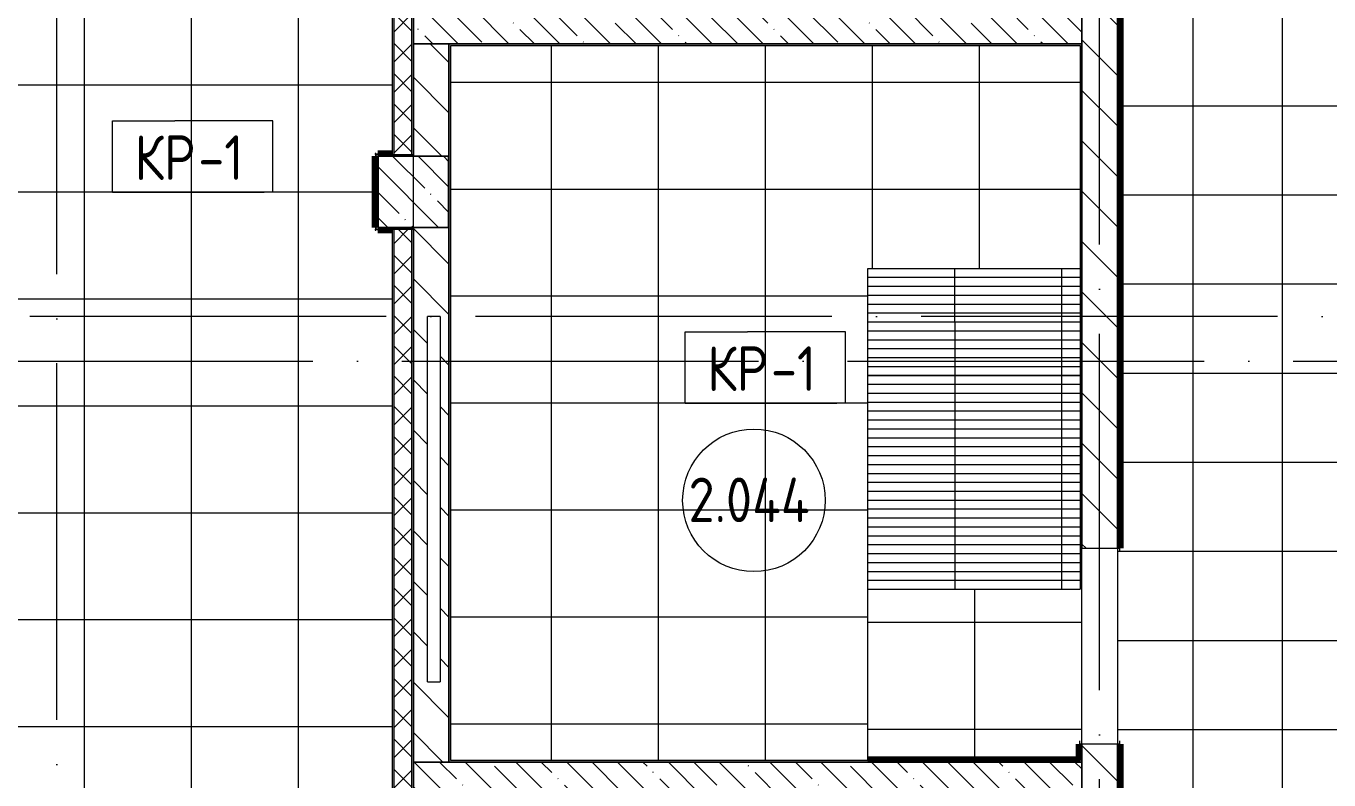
# Model space of a CAD drawing. Header units: millimetres. Extents: x 97 to 214665, y -4577 to 61202.
# Drawn here: x 191826 to 199134, y 33425 to 37655 of the extents above; entities that cross this region are included whole.
import ezdxf

# ---------------------------------------------------------------- set-up
doc = ezdxf.new("R2010")
doc.units = ezdxf.units.MM
doc.linetypes.add('ADSK_Линия сетки', pattern=[2500, 2000, -250, 0, -250])
for name, color, linetype, lineweight in [('A-AREA-____-IDEN', 2, 'Continuous', 20), ('A-FLOR-____-IDEN', 11, 'Continuous', 20), ('A-FLOR-____-OTLN', 192, 'Continuous', 9), ('A-FLOR-____-PATT', 8, 'Continuous', 9), ('A-GLAZ-____-OTLN', 151, 'Continuous', 9), ('A-ROOF-____-OTLN', 132, 'Continuous', 9), ('A-ROOF-____-PATT', 132, 'Continuous', 9), ('A-WALL-____-MCUT', 113, 'Continuous', 9), ('A-WALL-____-PATT', 111, 'Continuous', 9), ('A-WALL-FNSH-MCUT', 113, 'Continuous', 9), ('I-WALL-____-OTLN', 2, 'Continuous', 9), ('S-COLS-____-MCUT', 52, 'Continuous', 9), ('S-COLS-____-OTLN', 52, 'Continuous', 9), ('S-GRID-____-OTLN', 1, 'Continuous', 9)]:
    doc.layers.add(name, color=color, linetype=linetype, lineweight=lineweight)
doc.styles.add('GOST Common', font='GOST_Common.ttf', dxfattribs={"width": 0.9, "height": 250})
pattern_1 = [(135, (0, 0), (-141.42136, -141.42136), [])]
pattern_2 = [(135, (0, 0), (-142.5612, -142.5612), []), (135, (142.56, 0), (-142.5612, -142.5612), [252.016, -50.403, 3.353, -47.05])]
pattern_3 = [(135, (57498.11, 0), (-84.85281, -84.85281), []), (225, (57498.11, 0), (84.85281, -84.85281), [])]

# ---------------------------------------------------------------- blocks, each defined once
blk = doc.blocks.new('B2B_Окно_1створка без всегоj - Ок-7_2050х1250_Тех_ центр-39378328-О_АИ_ПП_4_200_Целиком')
at = {"layer": 'A-GLAZ-____-OTLN', "color": 10, "lineweight": 5}
for p, q in [((-1025, 335), (1025, 335)), ((-1025, 335), (-1025, 265)), ((1025, 265), (1025, 335)), ((1025, 265), (-1025, 265))]:
    blk.add_line(p, q, dxfattribs=at)
blk = doc.blocks.new('0083_СОШ675_АР_R22_rvt-1-О_АИ_ПП_4_200_Целиком')
at = {"layer": 'A-WALL-____-PATT', "lineweight": 5}
h = blk.add_hatch(dxfattribs=at)
h.set_pattern_fill('FP_8', color=10, style=0, pattern_type=2)
h.set_pattern_definition(pattern_1)
h.paths.add_polyline_path([(140450, 33325), (140450, 33625), (140250, 33625), (140250, 33325), (140330, 33325)])
h.paths.add_polyline_path([(140250, 34725), (140450, 34725), (140450, 38360), (140250, 38360), (140250, 37498.3)])
h.paths.add_polyline_path([(140450, 39460), (140450, 45325), (140250, 45325), (140250, 39460)])
h = blk.add_hatch(dxfattribs=at)
h.set_pattern_fill('FP_31', color=10, style=0, pattern_type=2)
h.set_pattern_definition(pattern_2)
h.paths.add_polyline_path([(140250, 37555.2), (140250, 37755.2), (136500, 37755.2), (136500, 37555.2), (139340.7, 37555.2)])
h = blk.add_hatch(dxfattribs=at)
h.set_pattern_fill('FP_8', color=10, style=0, pattern_type=2)
h.set_pattern_definition(pattern_1)
h.paths.add_polyline_path([(136700, 33525), (136700, 36525), (136500, 36525), (136500, 33525)])
h.paths.add_polyline_path([(136650, 33975.2), (136580, 33975.2), (136580, 36025.2), (136650, 36025.2), (136650, 33995.2)])
h.paths.add_polyline_path([(136700, 36925), (136700, 37555.2), (136500, 37555.2), (136500, 36925)])
h = blk.add_hatch(dxfattribs=at)
h.set_pattern_fill('FP_31', color=10, style=0, pattern_type=2)
h.set_pattern_definition(pattern_2)
h.paths.add_polyline_path([(140060, 33325), (140250, 33325), (140250, 33525), (136500, 33525), (136500, 33325), (139940, 33325)])
at = {"layer": 'S-COLS-____-OTLN', "lineweight": 5}
h = blk.add_hatch(dxfattribs=at)
h.set_pattern_fill('FP_31', color=256, style=0, pattern_type=2)
h.set_pattern_definition(pattern_2)
h.paths.add_polyline_path([(136500, 36525), (136700, 36525), (136700, 36925), (136300, 36925), (136300, 36525), (136441.6, 36525)])
at = {"layer": 'A-WALL-____-MCUT', "color": 50, "lineweight": 13}
for p, q in [((140250, 38360), (140250, 34725)), ((140450, 34725), (140450, 38360)), ((136500, 37755.2), (136500, 37555.2)), ((140250, 37555.2), (140250, 37755.2)), ((136500, 37555.2), (136500, 36925)), ((136700, 37555.2), (136500, 37555.2)), ((136500, 37555.2), (140250, 37555.2)), ((136700, 36925), (136700, 37555.2)), ((136500, 36525), (136500, 33525)), ((136700, 33525), (136700, 36525)), ((140250, 34725), (140450, 34725)), ((140450, 33625), (140250, 33625)), ((140250, 33625), (140250, 33325)), ((140450, 33325), (140450, 33625)), ((136500, 33525), (136700, 33525)), ((140250, 33525), (136500, 33525)), ((136500, 33525), (136500, 33325)), ((140250, 33325), (140250, 33525))]:
    blk.add_line(p, q, dxfattribs=at)
at = {"layer": 'A-WALL-____-MCUT', "color": 10, "lineweight": 5}
for p, q in [((136500, 36925), (136700, 36925)), ((136700, 36525), (136500, 36525))]:
    blk.add_line(p, q, dxfattribs=at)
at = {"layer": 'S-COLS-____-MCUT', "color": 130, "lineweight": 25}
for p, q in [((136500, 36925), (136300, 36925)), ((136300, 36925), (136300, 36525)), ((136700, 36525), (136700, 36925)), ((136300, 36525), (136500, 36525))]:
    blk.add_line(p, q, dxfattribs=at)
at = {"layer": 'S-COLS-____-OTLN', "color": 90}
for p, q in [((136700, 36925), (136500, 36925)), ((136500, 36525), (136700, 36525))]:
    blk.add_line(p, q, dxfattribs=at)
at = {"layer": 'A-GLAZ-____-OTLN', "color": 90, "lineweight": 9, "rotation": 89.99999999999987}
blk.add_blockref('B2B_Окно_1створка без всегоj - Ок-7_2050х1250_Тех_ центр-39378328-О_АИ_ПП_4_200_Целиком', (136915, 35000.2), dxfattribs=at)
blk = doc.blocks.new('ADSK_Марка_Перекрытие - Типоразмер_ADSK_Марка-158127-О_АИ_ПП_4_200_Целиком')
at = {"layer": 'A-FLOR-____-IDEN'}
for p, q in [((-4.5, 4), (-1, 4)), ((-4.5, 0), (-4.5, 4)), ((4.5, 4), (-1, 4)), ((4.5, 0), (4.5, 4)), ((4.5, 0), (-4.5, 0)), ((-4.5, 0), (4, 0))]:
    blk.add_line(p, q, dxfattribs=at)
blk = doc.blocks.new('ADSK_Марка_Помещение_ОдноЗначение - Номер-159740-О_АИ_ПП_4_200_Целиком')
at = {"layer": 'A-AREA-____-IDEN'}
blk.add_circle((0, 0), 4, dxfattribs=at)

msp = doc.modelspace()

# ---------------------------------------------------------------- hatches: boundary and pattern name
at = {"layer": 'A-FLOR-____-PATT'}
h = msp.add_hatch(dxfattribs=at)
h.set_pattern_fill('FP_214', color=256, style=0, pattern_type=2)
h.set_pattern_definition([(270, (198373.1, 41707.5), (500, 3e-14), []), (0, (198373.1, 41707.5), (0, 500), [])])
h.paths.add_polyline_path([(194518.12633, 24640), (195188.114412, 24640), (195188.114412, 24655.000586), (195678.114412, 24655.000586), (195678.114412, 24640.000586), (196348.114412, 24640), (196348.114412, 24655.000586), (196838.114412, 24655.000586), (196838.788908, 24640.000586), (197508.114412, 24640.000586), (197508.114412, 24655.000586), (197948.114412, 24655.000586), (197948.114412, 24650.000586), (197958.114412, 24650.000586), (197958.114412, 24640.000586), (202533.09249, 24640), (202533.09249, 27299.999), (202548.114412, 27299.999), (202548.09249, 29799.999), (202533.09249, 29799.999), (202533.09249, 36649.999414), (202548.09249, 36649.999414), (202548.09249, 58575), (202538.09249, 58575), (202538.09249, 58573.500586), (202548.09249, 58573.500586), (202548.09249, 52424.999414), (202533.09249, 52424.999414), (202533.09249, 58560.000586), (202163.078815, 58560.000586), (202163.078815, 58565.000586), (202153.078815, 58565.000586), (202153.078815, 58575.000586), (202148.078815, 58575.787917), (202148.078815, 58760.000586), (198370.408361, 58760.000586), (198370.408361, 58575.000586), (198365.408361, 58575), (198365.152963, 58565.000586), (198355.408361, 58565.000586), (198354.655855, 58560.000586), (197963.114412, 58560.000586), (197963.114412, 51885.000586), (197948.114412, 51885.263219), (197947.59249, 51885.000586), (197747.59249, 51885.000586), (197747.59249, 50245.000586), (197963.114412, 50245.000586), (197963.114412, 48014.999414), (197948.114412, 48014.999414), (197948.114412, 45814.999414), (197963.114412, 45814.999414), (197963.114412, 39459.99902), (197948.114412, 39459.99902), (197948.114412, 38359.99902), (197963.114412, 38359.99902), (197963.114412, 34724.967838), (197948.114412, 34724.967838), (197948.114412, 33624.967838), (197963.114412, 33624.967838), (197963.114412, 31934.999414), (197748.114412, 31934.999414), (197748.114412, 30434.999414), (197963.114412, 30434.23311), (197963.114412, 27425.000586), (197958.114412, 27425), (197958.114412, 27415.000586), (197948.114412, 27415.000586), (197948.114412, 27410.000586), (194388.114412, 27410.000586), (194388.114412, 27105.119334), (194383.114412, 27105.119334), (194382.200661, 27095.11992), (194373.114412, 27095.11992), (194372.049597, 27090.11992), (194213.09249, 27090.11992), (194213.09249, 27095.11992), (194198.114412, 27094.999414), (194198.114412, 24894.999414), (194213.09249, 24894.999414), (194213.09249, 24655.000586), (194518.114412, 24655.000586), (194518.114412, 24640.000586)])
h.paths.add_polyline_path([(202548.09249, 24640.000586), (202548.113444, 24640.000586), (202548.09249, 24640.013272)])
h.paths.add_polyline_path([(202548.09249, 30925), (202548.114412, 30925), (202548.09249, 31024.996602)])
h.paths.add_polyline_path([(202548.09249, 39149.999414), (202533.09249, 39149.999414), (202533.09249, 45574.999), (202548.09249, 45574.999), (202548.09249, 40024.96086)])
h.paths.add_polyline_path([(202538.09249, 46824.999), (202533.09249, 46824.999), (202533.09249, 49924.999414), (202548.09249, 49924.999414), (202548.09249, 46824.999)])
h = msp.add_hatch(dxfattribs=at)
h.set_pattern_fill('FP_190', color=256, style=0, pattern_type=2)
h.set_pattern_definition([(0, (192753.1, 36724), (0, 600), []), (90, (192753.1, 36724), (-600, 4e-14), [])])
h.paths.add_polyline_path([(191818.09249, 28323.999414), (193783.09249, 28323.999414), (193783.09249, 28540.000586), (193865.115412, 28540.000586), (193865.115412, 32310.000586), (193798.09249, 32310.000586), (193798.09249, 32315.000586), (193788.09249, 32315.000586), (193788.09249, 32325), (193783.09249, 32325), (193783.09249, 32725), (193788.09249, 32725.000586), (193788.09249, 32735.000586), (193798.09249, 32735.000586), (193798.09249, 32740.000586), (193880.115412, 32740.000586), (193880.115412, 36510.000586), (193798.09249, 36510.531535), (193798.09249, 36515.000586), (193788.09249, 36515.000586), (193788.09249, 36525.000586), (193783.09249, 36525), (193783.09249, 36925), (193788.09249, 36925.000586), (193788.09249, 36935.000586), (193798.09249, 36935.000586), (193798.09249, 36940.000586), (193880.115412, 36940.000586), (193880.115412, 40710.000586), (193798.09249, 40710.000586), (193798.09249, 40715.000586), (193788.09249, 40715.000586), (193788.09249, 40725), (193783.09249, 40725), (193783.09249, 41125), (193788.09249, 41125.000586), (193788.09249, 41135.000586), (193798.09249, 41135.000586), (193798.09249, 41140.000586), (193880.114412, 41140.000586), (193880.114412, 44910.032748), (193798.069569, 44910.032748), (193798.069569, 44915.032748), (193788.069569, 44915.032748), (193788.069569, 44925.032748), (193783.069569, 44926.016524), (193783.069569, 45090.96901), (193788.069569, 45090.96901), (193788.069569, 45123.968424), (191818.09249, 45123.968424), (191818.09249, 43079), (191528.026458, 43079), (191527.093602, 30380.00157), (191518.026458, 30380.00157), (191518.026458, 30369.000984), (191818.09249, 30369.000984), (191818.09249, 28823.541159)])
h.paths.add_polyline_path([(193939.729272, 28525), (193998.09249, 28525), (193998.09249, 28535.000586), (193939.115412, 28535.000586), (193939.118401, 28525)])
h.paths.add_polyline_path([(193998.114412, 32315.000586), (193998.114412, 32323.999414), (193939.115412, 32323.999414), (193939.729272, 32315.000586), (193988.115412, 32315.000586)])
h.paths.add_polyline_path([(193998.114412, 36925), (193998.114412, 36935.000586), (193939.115412, 36935.000586), (193939.729272, 36925), (193988.115412, 36925)])
h.paths.add_polyline_path([(193998.114412, 40715.000586), (193998.114412, 40723.999414), (193939.115412, 40723.999414), (193939.729272, 40715.000586), (193988.115412, 40715.000586)])
h.paths.add_polyline_path([(193939.729272, 41125), (193998.114412, 41125), (193998.114412, 41135.000586), (193939.114412, 41135.000586), (193939.11787, 41125)])
h.paths.add_polyline_path([(193998.114412, 44915.032748), (193998.114412, 44923.999414), (193939.114412, 44923.999414), (193939.729272, 44915.032748), (193988.114412, 44915.032748)])
h.paths.add_polyline_path([(193798.069569, 44925.032748), (193798.09249, 44925.05567), (193798.069569, 45090.96901)])
h = msp.add_hatch(dxfattribs=at)
h.set_pattern_fill('FP_223', color=256, style=0, pattern_type=2)
h.set_pattern_definition([(0, (195973.1, 35540.06), (0, 600), []), (90, (195973.1, 35540.06), (-600, 4e-14), [])])
h.paths.add_polyline_path([(194373.114412, 33534.968424), (196548.114412, 33534.968424), (196548.114412, 36294.999414), (197738.114412, 36294.999414), (197738.114412, 37545.151496), (194208.114412, 37545.151496), (194208.114412, 33534.968424), (194360.614412, 33534.968424)])
h = msp.add_hatch(dxfattribs=at)
h.set_pattern_fill('FP_224', color=256, style=0, pattern_type=2)
h.set_pattern_definition([(0, (197148.1, 34910), (0, 600), []), (90, (197148.1, 34910), (-600, 4e-14), [])])
h.paths.add_polyline_path([(197438.114412, 33539.968424), (197733.114412, 33539.968424), (197733.114412, 33624.967838), (197748.114412, 33624.967838), (197748.114412, 34724.967838), (197738.114412, 34724.967838), (197738.114412, 34494.999414), (196548.114412, 34494.999414), (196548.114412, 33539.968424), (196838.788908, 33539.968424)])
at = {"layer": 'A-ROOF-____-PATT'}
h = msp.add_hatch(dxfattribs=at)
h.set_pattern_fill('FP_274', color=256, style=0, pattern_type=2)
h.set_pattern_definition([(90, (195836.26, 26945.13), (-600, 4e-14), []), (180, (195836.264, 26945.13), (-6e-15, -50), [])])
h.paths.add_polyline_path([(197738.114412, 35994.999414), (197738.114412, 36294.999414), (196548.114412, 36294.999414), (196548.114412, 35994.999414)])
h = msp.add_hatch(dxfattribs=at)
h.set_pattern_fill('FP_275', color=256, style=0, pattern_type=2)
h.set_pattern_definition([(90, (195836.45, 26645.13), (-600, 4e-14), []), (180, (195836.45, 26645.13), (-6e-15, -50), [])])
h.paths.add_polyline_path([(197738.114412, 35694.999414), (197738.114412, 35994.999414), (196548.114412, 35994.999414), (196548.114412, 35694.999414)])
h = msp.add_hatch(dxfattribs=at)
h.set_pattern_fill('FP_276', color=256, style=0, pattern_type=2)
h.set_pattern_definition([(90, (195836.45, 26345.13), (-600, 4e-14), []), (180, (195836.45, 26345.13), (-6e-15, -50), [])])
h.paths.add_polyline_path([(197738.114412, 35394.999414), (197738.114412, 35694.999414), (196548.114412, 35694.999414), (196548.114412, 35394.999414)])
h = msp.add_hatch(dxfattribs=at)
h.set_pattern_fill('FP_277', color=256, style=0, pattern_type=2)
h.set_pattern_definition([(90, (195836.45, 26045.13), (-600, 4e-14), []), (180, (195836.45, 26045.13), (-6e-15, -50), [])])
h.paths.add_polyline_path([(197738.114412, 35094.999414), (197738.114412, 35394.999414), (196548.114412, 35394.999414), (196548.114412, 35094.999414)])
h = msp.add_hatch(dxfattribs=at)
h.set_pattern_fill('FP_278', color=256, style=0, pattern_type=2)
h.set_pattern_definition([(90, (195836.45, 25745.13), (-600, 4e-14), []), (180, (195836.45, 25745.13), (-6e-15, -50), [])])
h.paths.add_polyline_path([(197738.114412, 34794.999414), (197738.114412, 35094.999414), (196548.114412, 35094.999414), (196548.114412, 34794.999414)])
h = msp.add_hatch(dxfattribs=at)
h.set_pattern_fill('FP_279', color=256, style=0, pattern_type=2)
h.set_pattern_definition([(90, (195836.45, 25445.13), (-600, 4e-14), []), (180, (195836.45, 25445.13), (-6e-15, -50), [])])
h.paths.add_polyline_path([(197738.114412, 34494.999414), (197737.09249, 34794.999414), (196548.114412, 34794.999414), (196548.114412, 34494.999414), (196838.788908, 34494.999414)])
at = {"layer": 'A-WALL-____-PATT'}
h = msp.add_hatch(color=7, dxfattribs=at)
h.paths.add_polyline_path([(197948.114412, 32134.967838), (197958.114412, 32134.967838), (197958.114412, 33624.967838), (197948.114412, 33624.967838), (197948.114412, 32334.967838)])
h.paths.add_polyline_path([(197958.114412, 34724.967838), (197958.114412, 38359.99902), (197948.114412, 38359.99902), (197948.114412, 34724.967838)])
h.paths.add_polyline_path([(197948.114412, 39459.99902), (197958.114412, 39459.99902), (197958.114412, 40924.96901), (197948.114412, 40924.96901), (197948.114412, 40389.875052)])
at = {"layer": 'A-WALL-____-PATT', "lineweight": 5}
for points in [[(193880.115412, 36935.000586), (193888.115412, 36935.000586), (193888.115412, 40715.000586), (193880.115412, 40715.000586), (193880.115412, 37498.291579)], [(193880.115412, 32735.000586), (193888.115412, 32735.000586), (193888.115412, 36515.000586), (193880.115412, 36515.000586), (193880.115412, 33160.916369)]]:
    msp.add_hatch(color=7, dxfattribs=at).paths.add_polyline_path(points)
at = {"layer": 'A-WALL-____-PATT'}
h = msp.add_hatch(dxfattribs=at)
h.set_pattern_fill('FP_7', style=0, pattern_type=2)
h.set_pattern_definition(pattern_3)
h.paths.add_polyline_path([(193939.115412, 36935.000586), (193988.115412, 36935.000586), (193988.115412, 40715.000586), (193888.115412, 40715.000586), (193888.115412, 36935.000586)])
for points in [[(194906.082484, 37545.151496), (197738.114412, 37545.151496), (197738.114412, 37555.151496), (194198.114412, 37555.151496), (194198.114412, 37545.151496), (194208.114412, 37545.151496)], [(194208.114412, 33524.968424), (194208.114412, 37545.151496), (194198.114412, 37545.151496), (194198.114412, 33524.968424)], [(193939.115412, 36925.000586), (193939.115412, 36935.000586), (193788.09249, 36935.000586), (193788.09249, 36925.000586), (193798.09249, 36925.000586)], [(193798.09249, 36525.000586), (193798.09249, 36925.000586), (193788.09249, 36925.000586), (193788.09249, 36525.000586)], [(193998.115412, 36515.000586), (193998.115412, 36525.000586), (193788.09249, 36525.000586), (193788.09249, 36515.000586), (193988.115412, 36515.000586)], [(197748.114412, 33524.968424), (197748.114412, 33534.968424), (194208.114412, 33534.968424), (194208.114412, 33524.968424), (196838.788908, 33524.968424)]]:
    msp.add_hatch(color=7, dxfattribs=at).paths.add_polyline_path(points)
h = msp.add_hatch(color=7, dxfattribs=at)
h.paths.add_polyline_path([(197748.114412, 33534.968424), (197748.114412, 33624.967838), (197738.114412, 33624.967838), (197738.114412, 33534.968424)])
h.paths.add_polyline_path([(197748.114412, 34724.967838), (197748.114412, 37555.151496), (197738.114412, 37555.151496), (197738.114412, 34724.967838)])
h = msp.add_hatch(dxfattribs=at)
h.set_pattern_fill('FP_7', style=0, pattern_type=2)
h.set_pattern_definition(pattern_3)
h.paths.add_polyline_path([(193939.729272, 32735.000586), (193988.115412, 32735.000586), (193988.115412, 36515.000586), (193888.115412, 36515.000586), (193888.115412, 32735.000586)])

# ---------------------------------------------------------------- linework, layer by layer
at = {"layer": 'A-FLOR-____-OTLN'}
for p, q in [((196548.114412, 36294.999414), (197738.114412, 36294.999414)), ((196548.114412, 33534.968424), (196548.114412, 35994.999414)), ((197748.114412, 33624.967838), (197748.114412, 34724.967838)), ((197948.114412, 34724.967838), (197948.114412, 33624.967838))]:
    msp.add_line(p, q, dxfattribs=at)
at = {"layer": 'A-ROOF-____-OTLN'}
for p, q in [((196548.114412, 35994.999414), (196548.114412, 36294.999414)), ((196548.114412, 35994.999414), (197738.114412, 35994.999414)), ((196548.114412, 35694.999414), (197738.114412, 35694.999414)), ((196548.114412, 35394.999414), (197738.114412, 35394.999414)), ((196548.114412, 35094.999414), (197738.114412, 35094.999414)), ((196548.114412, 34794.999414), (197738.114412, 34794.999414)), ((197738.114412, 34724.967838), (197738.114412, 34494.999414)), ((196548.114412, 34494.999414), (197738.114412, 34494.999414))]:
    msp.add_line(p, q, dxfattribs=at)
at = {"layer": 'A-WALL-____-MCUT'}
for p, q in [((193888.115412, 40715.000586), (193888.115412, 36935.000586)), ((193988.115412, 40715.000586), (193988.115412, 36935.000586)), ((193888.115412, 36515.000586), (193888.115412, 32735.000586)), ((193988.115412, 36515.000586), (193988.115412, 32735.000586))]:
    msp.add_line(p, q, dxfattribs=at)
at = {"layer": 'A-WALL-____-MCUT', "color": 7}
for p, q in [((193998.115412, 36935.000586), (193998.115412, 40715.000586)), ((197948.114412, 38359.99902), (197948.114412, 34724.967838)), ((197958.114412, 34724.967838), (197958.114412, 38359.99902)), ((197748.114412, 37555.151496), (194198.114412, 37555.151496)), ((194198.114412, 37555.151496), (194198.114412, 33524.968424)), ((194208.114412, 37545.151496), (197738.114412, 37545.151496)), ((194208.114412, 33534.968424), (194208.114412, 37545.151496)), ((197738.114412, 37545.151496), (197738.114412, 34724.967838)), ((197748.114412, 34724.967838), (197748.114412, 37555.151496)), ((193788.09249, 36935.000586), (193998.115412, 36935.000586)), ((193788.09249, 36935.000586), (193788.09249, 36515.000586)), ((193798.09249, 36525.000586), (193798.09249, 36925.000586)), ((193798.09249, 36925.000586), (193939.115412, 36925.000586)), ((193939.115412, 36925.000586), (193939.115412, 36935.000586)), ((193788.09249, 36515.000586), (193998.115412, 36515.000586)), ((193998.115412, 36525.000586), (193798.09249, 36525.000586)), ((193998.115412, 32725.000586), (193998.115412, 36525.000586)), ((197738.114412, 34724.967838), (197748.114412, 34724.967838)), ((197948.114412, 34724.967838), (197958.114412, 34724.967838)), ((197738.114412, 33624.967838), (197738.114412, 33534.968424)), ((197748.114412, 33624.967838), (197738.114412, 33624.967838)), ((197748.114412, 33524.968424), (197748.114412, 33624.967838)), ((197958.114412, 33624.967838), (197948.114412, 33624.967838)), ((197948.114412, 33624.967838), (197948.114412, 33154.967838)), ((197958.114412, 31934.999414), (197958.114412, 33624.967838)), ((194198.114412, 33524.968424), (197748.114412, 33524.968424)), ((197738.114412, 33534.968424), (194208.114412, 33534.968424))]:
    msp.add_line(p, q, dxfattribs=at)
at = {"layer": 'A-WALL-FNSH-MCUT', "color": 7}
for p, q in [((193880.115412, 40715.000586), (193880.115412, 36935.000586)), ((193880.115412, 36515.000586), (193880.115412, 32735.000586))]:
    msp.add_line(p, q, dxfattribs=at)
at = {"layer": 'I-WALL-____-OTLN', "color": 5, "lineweight": 90}
for p, q in [((197963.114412, 38359.99902), (197963.114412, 34724.967838)), ((197958.114412, 34724.967838), (197963.114412, 34724.967838)), ((197963.114412, 33624.967838), (197958.114412, 33624.967838)), ((197963.114412, 33624.967838), (197963.114412, 31934.999414))]:
    msp.add_line(p, q, dxfattribs=at)
at = {"layer": 'I-WALL-____-OTLN', "color": 1, "lineweight": 90}
for p, q in [((193783.09249, 36525.000586), (193783.09249, 36925.000586)), ((193788.09249, 36925.000586), (193783.09249, 36925.000586)), ((193798.09249, 36940.000586), (193880.115412, 36940.000586)), ((193798.09249, 36940.000586), (193798.09249, 36935.000586)), ((193783.09249, 36525.000586), (193788.09249, 36525.000586)), ((193798.09249, 36515.000586), (193798.09249, 36510.000586)), ((193880.115412, 36510.000586), (193798.09249, 36510.000586)), ((197733.114412, 33534.968424), (197733.114412, 33624.967838)), ((197738.114412, 33624.967838), (197733.114412, 33624.967838)), ((196548.114412, 33539.968424), (197738.114412, 33539.968424))]:
    msp.add_line(p, q, dxfattribs=at)
at = {"layer": 'S-GRID-____-OTLN', "linetype": 'ADSK_Линия сетки'}
for p, q in [((191998.115542, -3738.839947), (191998.115542, 61202.00513)), ((193998.115412, -3572.657751), (193998.115412, 61202.00513)), ((197848.115412, -3572.657751), (197848.115412, 61202.00513)), ((213846.668489, 36025.151496), (156818.114412, 36025.151496)), ((53928.563196, 35775.000586), (213846.668489, 35775.000586))]:
    msp.add_line(p, q, dxfattribs=at)

# ---------------------------------------------------------------- block references
at = {"color": 250, "lineweight": 5}
msp.add_blockref('0083_СОШ675_АР_R22_rvt-1-О_АИ_ПП_4_200_Целиком', (57498.114412, 0), dxfattribs=at)
at = {"layer": 'A-AREA-____-IDEN', "xscale": 99.99999999999993, "yscale": 99.99999999999993, "zscale": 99.99999999999993}
msp.add_blockref('ADSK_Марка_Помещение_ОдноЗначение - Номер-159740-О_АИ_ПП_4_200_Целиком', (195908.752153, 34993.824235), dxfattribs=at)
at = {"layer": 'A-FLOR-____-IDEN', "xscale": 99.99999999999993, "yscale": 99.99999999999993, "zscale": 99.99999999999993}
for p in [(192760.570435, 36723.983919), (195973.114412, 35540.059374)]:
    msp.add_blockref('ADSK_Марка_Перекрытие - Типоразмер_ADSK_Марка-158127-О_АИ_ПП_4_200_Целиком', p, dxfattribs=at)

# ---------------------------------------------------------------- texts
at = {"layer": 'A-AREA-____-IDEN', "lineweight": 9, "insert": (195541.544895, 35121.549307), "char_height": 250, "width": 901.8984375, "attachment_point": 1, "style": 'GOST Common'}
msp.add_mtext('2.044', dxfattribs=at)
at = {"layer": 'A-FLOR-____-IDEN', "lineweight": 9, "char_height": 250, "attachment_point": 1, "style": 'GOST Common'}
for s, insert, width in [('КР', (192434.48959, 37041.821493), 432.91125), ('-1', (192791.67709, 37041.821493), 331.898625), ('КР', (195647.033566, 35857.896948), 432.91125), ('-1', (196004.221066, 35857.896948), 331.898625)]:
    msp.add_mtext(s, dxfattribs=dict(at, insert=insert, width=width))

doc.saveas('drawing.dxf')
